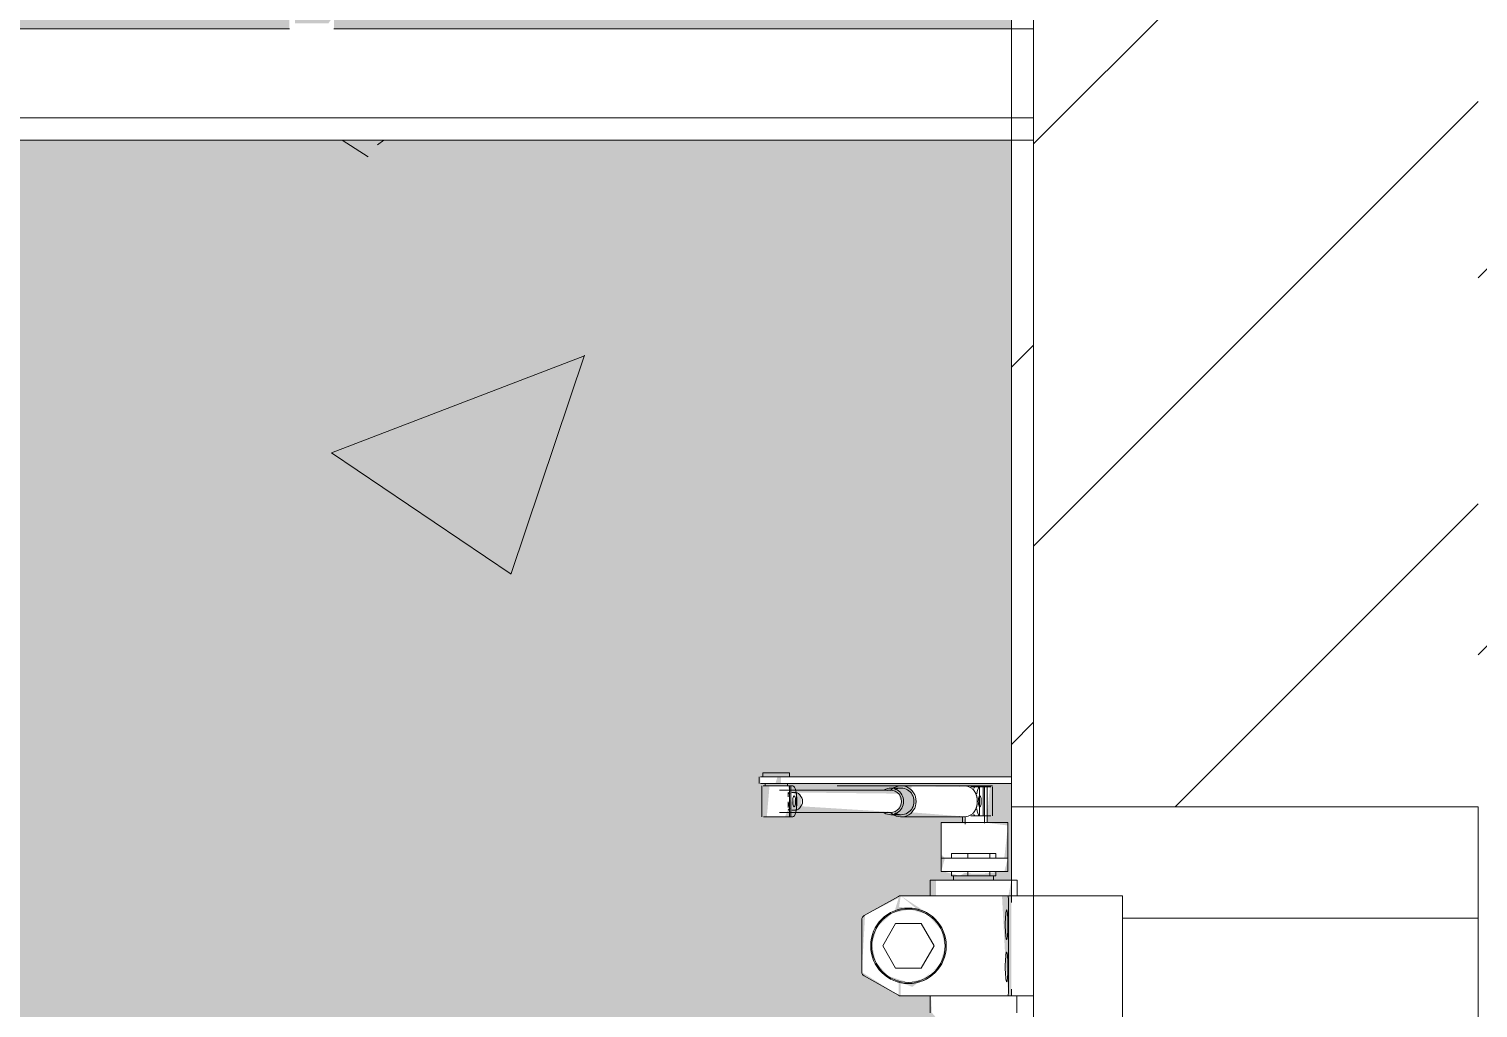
# Model space of a CAD drawing. Header units: millimetres. Extents: x 26124 to 258712, y -8723 to 35400.
# Drawn here: x 176835 to 177487, y 17910 to 18350 of the extents above; entities that cross this region are included whole.
import ezdxf

# ---------------------------------------------------------------- set-up
doc = ezdxf.new("R2010")
doc.units = ezdxf.units.MM
for name, color, linetype, lineweight in [('A-CLNG', 13, 'Continuous', 9), ('A-CLNG-3', 13, 'Continuous', 18), ('A-CLNG-PATT-3', 13, 'Continuous', 9), ('A-DOOR', 31, 'Continuous', 9), ('A-DOOR-FRAM', 31, 'Continuous', 9), ('A-WALL', 113, 'Continuous', 9), ('A-WALL-1', 113, 'Continuous', 18), ('A-WALL-PATT-4', 111, 'Continuous', 9), ('I-WALL', 2, 'Continuous', 9), ('I-WALL-3', 2, 'Continuous', 18)]:
    doc.layers.add(name, color=color, linetype=linetype, lineweight=lineweight)
pattern_1 = [(45, (201715.2, 14125), (-84.8528, 84.8528), [])]

# ---------------------------------------------------------------- blocks, each defined once
blk = doc.blocks.new('FD_07 - FD_07-1700x2200-CỬA ĐI 2 CÁNH-V100-TKCS_MẶT CẮT 4')
at = {"layer": 'A-DOOR'}
for p, q in [((56329.08, 7813.49), (56329.08, 7810.49)), ((56329.55, 7813.49), (56329.55, 7813.49)), ((56329.55, 7813.49), (56337.24, 7813.49)), ((56330.73, 7815.28), (56330.73, 7813.49)), ((56342.73, 7815.28), (56330.73, 7815.28)), ((56330.73, 7815.28), (56342.73, 7815.28)), ((56336.73, 7813.49), (56339.23, 7813.49)), ((56339.23, 7813.49), (56336.73, 7813.49)), ((56338.28, 7813.49), (56336.73, 7813.49)), ((56336.73, 7813.49), (56338.28, 7813.49)), ((56338.85, 7813.49), (56337.24, 7813.49)), ((56337.24, 7813.49), (56338.85, 7813.49)), ((56338.85, 7813.49), (56389.47, 7813.49)), ((56342.73, 7813.49), (56342.73, 7815.28)), ((56389.47, 7813.49), (56390.47, 7813.49)), ((56390.47, 7813.49), (56416.03, 7813.49)), ((56416.03, 7813.49), (56417.23, 7813.49)), ((56416.56, 7813.49), (56417.1, 7813.49)), ((56417.1, 7813.49), (56416.56, 7813.49)), ((56417.23, 7813.49), (56442.7, 7813.49)), ((56329.55, 7810.49), (56329.55, 7810.49)), ((56329.55, 7810.49), (56337.24, 7810.49)), ((56330.23, 7809.49), (56330.23, 7795.49)), ((56330.86, 7809.49), (56335.05, 7809.49)), ((56331.73, 7810.49), (56331.73, 7809.49)), ((56335.05, 7809.49), (56343.23, 7809.49)), ((56336.73, 7810.49), (56339.23, 7810.49)), ((56339.23, 7810.49), (56336.73, 7810.49)), ((56339.23, 7810.49), (56336.73, 7810.49)), ((56336.73, 7810.49), (56339.23, 7810.49)), ((56338.85, 7810.49), (56337.24, 7810.49)), ((56337.24, 7810.49), (56338.85, 7810.49)), ((56388.25, 7807.5), (56338.23, 7807.5)), ((56338.85, 7810.49), (56389.47, 7810.49)), ((56341.73, 7809.49), (56341.73, 7810.49)), ((56343.23, 7809.49), (56342.67, 7809.49)), ((56342.67, 7809.49), (56344.18, 7809.49)), ((56342.67, 7809.49), (56342.67, 7795.49)), ((56343.23, 7795.49), (56343.23, 7809.49)), ((56366.06, 7809.49), (56364.06, 7809.49)), ((56364.06, 7809.49), (56366.06, 7809.49)), ((56432.06, 7809.49), (56366.06, 7809.49)), ((56392.91, 7808.5), (56388.25, 7808.5)), ((56389.47, 7810.49), (56390.47, 7810.49)), ((56390.47, 7810.49), (56416.03, 7810.49)), ((56416.03, 7810.49), (56417.23, 7810.49)), ((56416.56, 7810.49), (56417.1, 7810.49)), ((56417.1, 7810.49), (56416.56, 7810.49)), ((56417.23, 7810.49), (56442.67, 7810.49)), ((56424.27, 7809), (56428.25, 7809)), ((56426.05, 7809), (56427.98, 7809)), ((56427.98, 7809), (56429.89, 7809)), ((56429.53, 7809), (56428.2, 7809)), ((56428.2, 7796), (56428.2, 7809)), ((56428.25, 7809), (56429.42, 7809)), ((56428.25, 7796), (56428.25, 7809)), ((56429.98, 7809), (56429.26, 7809)), ((56429.89, 7809), (56433.35, 7809)), ((56429.89, 7796), (56429.89, 7809)), ((56430.38, 7792.66), (56430.38, 7809)), ((56431.58, 7793), (56431.58, 7809)), ((56432.06, 7809.49), (56434.06, 7809.49)), ((56434.06, 7809.49), (56432.06, 7809.49)), ((56434.08, 7796), (56434.08, 7809)), ((56342.02, 7804.49), (56342.02, 7806.48)), ((56342.02, 7799.77), (56342.02, 7802.22)), ((56343.73, 7806.48), (56344.05, 7806.48)), ((56344.05, 7806.48), (56345.9, 7806.48)), ((56345.9, 7806.48), (56345.9, 7798.52)), ((56335.05, 7795.49), (56331.01, 7795.49)), ((56342.67, 7795.49), (56335.05, 7795.49)), ((56338.23, 7797.5), (56388.25, 7797.5)), ((56344.18, 7795.49), (56342.67, 7795.49)), ((56344.05, 7798.52), (56343.73, 7798.52)), ((56345.9, 7798.52), (56344.05, 7798.52)), ((56388.25, 7796.5), (56392.91, 7796.5)), ((56392.91, 7795.5), (56420.99, 7795.5)), ((56420.58, 7795.73), (56420.58, 7793)), ((56421.78, 7795.72), (56421.78, 7792.29)), ((56428.25, 7796), (56424.27, 7796)), ((56427.98, 7796), (56426.05, 7796)), ((56429.89, 7796), (56427.98, 7796)), ((56428.2, 7796), (56429.53, 7796)), ((56433.35, 7796), (56429.89, 7796)), ((56441, 7793), (56411, 7793)), ((56411, 7779.56), (56411, 7787.88)), ((56421.02, 7793), (56415.28, 7793)), ((56424.66, 7793), (56420.58, 7793)), ((56420.58, 7793), (56420.77, 7793)), ((56421.32, 7793), (56422.2, 7793)), ((56422.19, 7793), (56421.74, 7793)), ((56421.74, 7793), (56424.92, 7793)), ((56431.58, 7793), (56424.66, 7793)), ((56424.92, 7793), (56430.43, 7793)), ((56430.43, 7793), (56429.98, 7793)), ((56436.89, 7793), (56431.16, 7793)), ((56431.4, 7793), (56431.58, 7793)), ((56441, 7787.88), (56441, 7779.56)), ((56410.98, 7771), (56410.98, 7777)), ((56410.98, 7777), (56425.98, 7777)), ((56415.53, 7779), (56422.87, 7779)), ((56415.53, 7777), (56415.53, 7779)), ((56422.87, 7779), (56432.91, 7779)), ((56422.87, 7777), (56422.87, 7779)), ((56425.98, 7777), (56440.98, 7777)), ((56432.91, 7779), (56435.6, 7779)), ((56432.91, 7777), (56432.91, 7779)), ((56435.6, 7777), (56435.6, 7779)), ((56440.98, 7777), (56440.98, 7771)), ((56425.98, 7771), (56410.98, 7771)), ((56415.53, 7769), (56415.53, 7771)), ((56419.2, 7769), (56415.53, 7769)), ((56416.56, 7769), (56416.56, 7767)), ((56417.77, 7769), (56416.56, 7769)), ((56416.56, 7769), (56416.87, 7769)), ((56416.87, 7769), (56417.77, 7769)), ((56423.23, 7769), (56419.2, 7769)), ((56419.2, 7769), (56423.24, 7769)), ((56422.87, 7769), (56419.2, 7769)), ((56422.87, 7769), (56422.87, 7771)), ((56427.89, 7769), (56422.87, 7769)), ((56427.89, 7769), (56423.23, 7769)), ((56423.24, 7769), (56427.9, 7769)), ((56440.98, 7771), (56425.98, 7771)), ((56434.26, 7769), (56427.89, 7769)), ((56432.91, 7769), (56427.89, 7769)), ((56427.9, 7769), (56431.93, 7769)), ((56431.93, 7769), (56434.56, 7769)), ((56432.91, 7769), (56432.91, 7771)), ((56434.26, 7769), (56432.91, 7769)), ((56434.56, 7769), (56434.26, 7769)), ((56435.6, 7769), (56434.26, 7769)), ((56434.56, 7767), (56434.56, 7769)), ((56435.6, 7769), (56435.6, 7771)), ((56406.02, 7767), (56406.02, 7760)), ((56408.63, 7767), (56406.02, 7767)), ((56406.02, 7767), (56420.5, 7767)), ((56420.5, 7767), (56445.11, 7767)), ((56445.11, 7767), (56442.5, 7767)), ((56445.11, 7760), (56445.11, 7767)), ((56376.25, 7751.07), (56391.77, 7759.75)), ((56392.74, 7760), (56436.9, 7760)), ((56436.9, 7760), (56439.89, 7760)), ((56445.11, 7760), (56439.38, 7760)), ((56439.89, 7760), (56440.96, 7760)), ((56452.56, 7760), (56440.96, 7760)), ((56441.22, 7757), (56441.22, 7718)), ((56442.5, 7760), (56445.11, 7760)), ((56452.56, 7760), (56452.56, 7560)), ((56492.56, 7760), (56452.56, 7760)), ((56492.56, 7560), (56492.56, 7760)), ((56375.22, 7725.67), (56375.22, 7749.33)), ((56384.68, 7737.5), (56390.45, 7747.5)), ((56390.45, 7747.5), (56402, 7747.5)), ((56402, 7747.5), (56407.77, 7737.5)), ((56390.45, 7727.5), (56384.68, 7737.5)), ((56407.77, 7737.5), (56402, 7727.5)), ((56391.77, 7715.25), (56376.25, 7723.93)), ((56402, 7727.5), (56390.45, 7727.5)), ((56436.9, 7715), (56392.74, 7715)), ((56406.06, 7715), (56406.06, 7707.41)), ((56439.89, 7715), (56436.9, 7715)), ((56439.35, 7715), (56445.06, 7715)), ((56440.96, 7715), (56439.89, 7715)), ((56440.96, 7715), (56452.56, 7715)), ((56445.06, 7715), (56444.4, 7715)), ((56445.06, 7707.41), (56445.06, 7715))]:
    blk.add_line(p, q, dxfattribs=at)
at = {"layer": 'A-DOOR', "flags": 128}
for points in [[(56345.9, 7806.48), (56346.67, 7805.97), (56347.32, 7805.38), (56347.84, 7804.72), (56348.23, 7804.01), (56348.46, 7803.26), (56348.54, 7802.5)], [(56348.54, 7802.5), (56348.46, 7801.74), (56348.23, 7800.99), (56347.84, 7800.28), (56347.32, 7799.62), (56346.67, 7799.03), (56345.9, 7798.52)], [(56441.22, 7757), (56441.22, 7757.67), (56441.2, 7758.3), (56441.17, 7758.87), (56441.12, 7759.35), (56441.07, 7759.7), (56441.02, 7759.92), (56440.96, 7760)], [(56441.02, 7759.92), (56441.07, 7759.7), (56441.12, 7759.35), (56441.17, 7758.87), (56441.2, 7758.3), (56441.22, 7757.67), (56441.22, 7757)], [(56440.96, 7715), (56441.02, 7715.08), (56441.07, 7715.3), (56441.12, 7715.65), (56441.17, 7716.13), (56441.2, 7716.7), (56441.22, 7717.33), (56441.22, 7718)], [(56441.22, 7718), (56441.22, 7717.33), (56441.2, 7716.7), (56441.17, 7716.13), (56441.12, 7715.65), (56441.07, 7715.3), (56441.02, 7715.08)]]:
    blk.add_lwpolyline(points, dxfattribs=at)
at = {"layer": 'A-DOOR'}
for centre, radius, start, end in [((56392.74, 7758), 2, 90, 119.19749), ((56377.22, 7749.33), 2, 119.19749, 180), ((56396.22, 7737.5), 17, 0, 180), ((56396.22, 7737.5), 16.5, 0, 180), ((56396.22, 7737.5), 17, 60, 75), ((56396.22, 7737.5), 17, 180, 0), ((56396.22, 7737.5), 16.5, 180, 0), ((56377.22, 7725.67), 2, 180, 240.80251), ((56396.22, 7737.5), 17, 285, 300), ((56392.74, 7717), 2, 240.80251, 270)]:
    blk.add_arc(centre, radius, start, end, dxfattribs=at)
for centre, major_axis, ratio, start_param, end_param in [((56342.23, 7802.49), (0, 7), 0.259156, 6.021386, 6.283185), ((56344.18, 7802.49), (0, 7), 0.259156, 4.712389, 6.283185), ((56388.25, 7802.5), (0, 6), 0.965835, 4.712389, 6.806784), ((56388.25, 7802.5), (0, 5), 0.965835, 4.712389, 6.544985), ((56392.91, 7802.5), (0, 7), 0.965835, 4.712389, 7.068583), ((56392.91, 7802.5), (0, 6), 0.965835, 4.712389, 6.806784), ((56420.99, 7802.5), (0, 7), 0.965835, 5.776005, 6.536775), ((56426.56, 7802.5), (0, 6.79), 0.259156, 0.291061, 0.547008), ((56428.49, 7802.5), (0, 6.79), 0.259156, 0.291061, 1.058902), ((56339.09, 7802.5), (0, 5), 0.965835, 5.402701, 5.632805), ((56342.83, 7802.49), (0, 2.5), 0.259156, 1.832596, 2.879793), ((56342.83, 7802.49), (0, 2.5), 0.259156, 1.832596, 2.879793), ((56344.77, 7802.49), (0, 2.5), 0.259156, 4.712389, 7.853982), ((56344.77, 7802.49), (0, 2.5), 0.259156, 1.570796, 4.712389), ((56344.18, 7802.49), (0, 7), 0.259156, 3.141593, 4.712389), ((56388.25, 7802.5), (0, 6), 0.965835, 2.617994, 4.712389), ((56388.25, 7802.5), (0, 5), 0.965835, 2.879793, 4.712389), ((56392.91, 7802.5), (0, 7), 0.965835, 2.356194, 4.712389), ((56392.91, 7802.5), (0, 6), 0.965835, 2.617994, 4.712389), ((56428.31, 7802.5), (0, 2.5), 0.259156, 4.712389, 7.853982), ((56428.31, 7802.5), (0, 2.5), 0.259156, 1.570796, 4.712389), ((56339.09, 7802.5), (0, 5), 0.965835, 3.791973, 4.022077), ((56342.23, 7802.49), (0, 7), 0.259156, 3.141593, 3.403392), ((56420.99, 7802.5), (0, 7), 0.965835, 2.888003, 3.648773), ((56426.56, 7802.5), (0, 6.79), 0.259156, 2.594585, 2.850532), ((56428.49, 7802.5), (0, 6.79), 0.259156, 2.082691, 2.850532), ((56411, 7781), (0, 12), 0.000349, 0, 0.959931), ((56441, 7781), (0, 12), 0.000349, 0, 0.959931), ((56410.99, 7783), (0, 6), 0.000349, 3.141593, 4.101524), ((56440.99, 7783), (0, 6), 0.000349, 3.141593, 4.101524)]:
    blk.add_ellipse(centre, major_axis=major_axis, ratio=ratio, start_param=start_param, end_param=end_param, dxfattribs=at)
for points, knots in [([(56427.2, 7802.5), (56427.2, 7802.76), (56427.19, 7803.15), (56427.14, 7803.66), (56427.08, 7804.03), (56427.02, 7804.4), (56426.94, 7804.76), (56426.86, 7805.05), (56426.79, 7805.27), (56426.73, 7805.44), (56426.67, 7805.61), (56426.59, 7805.82), (56426.47, 7806.09), (56426.35, 7806.34), (56426.24, 7806.54), (56426.15, 7806.69), (56426.06, 7806.83), (56425.94, 7807.02), (56425.78, 7807.25), (56425.57, 7807.51), (56425.26, 7807.84), (56424.84, 7808.23), (56424.47, 7808.5), (56424.27, 7808.62)], [0, 0, 0, 0, 0.1, 0.15, 0.2, 0.25, 0.3, 0.35, 0.375, 0.4, 0.425, 0.45, 0.5, 0.55, 0.575, 0.6, 0.625, 0.65, 0.7, 0.75, 0.8, 0.9, 1, 1, 1, 1]), ([(56424.27, 7796.38), (56424.47, 7796.5), (56424.84, 7796.77), (56425.26, 7797.16), (56425.57, 7797.49), (56425.78, 7797.75), (56425.94, 7797.98), (56426.06, 7798.17), (56426.15, 7798.31), (56426.24, 7798.46), (56426.35, 7798.66), (56426.47, 7798.91), (56426.59, 7799.18), (56426.67, 7799.39), (56426.73, 7799.56), (56426.79, 7799.73), (56426.86, 7799.95), (56426.94, 7800.24), (56427.02, 7800.6), (56427.08, 7800.97), (56427.14, 7801.34), (56427.19, 7801.85), (56427.2, 7802.24), (56427.2, 7802.5)], [0, 0, 0, 0, 0.1, 0.2, 0.25, 0.3, 0.35, 0.375, 0.4, 0.425, 0.45, 0.5, 0.55, 0.575, 0.6, 0.625, 0.65, 0.7, 0.75, 0.8, 0.85, 0.9, 1, 1, 1, 1]), ([(56440.99, 7747), (56440.99, 7748.22), (56440.95, 7749.98), (56440.82, 7751.86), (56440.69, 7752.92), (56440.54, 7753.55), (56440.38, 7753.71), (56440.23, 7753.39), (56440.09, 7752.61), (56439.97, 7751.41), (56439.91, 7750.42), (56439.89, 7749.87)], [0, 0, 0, 0, 0.2, 0.3, 0.4, 0.5, 0.6, 0.7, 0.8, 0.9, 1, 1, 1, 1]), ([(56439.89, 7749.87), (56439.93, 7750.97), (56440.04, 7752.34), (56440.23, 7753.39), (56440.38, 7753.71), (56440.54, 7753.55), (56440.69, 7752.92), (56440.82, 7751.86), (56440.92, 7750.45), (56440.98, 7748.78), (56440.99, 7747.61), (56440.99, 7747)], [0, 0, 0, 0, 0.2, 0.3, 0.4, 0.5, 0.6, 0.7, 0.8, 0.9, 1, 1, 1, 1]), ([(56439.89, 7744.13), (56439.93, 7743.03), (56440.04, 7741.66), (56440.23, 7740.61), (56440.38, 7740.29), (56440.54, 7740.45), (56440.69, 7741.08), (56440.82, 7742.14), (56440.92, 7743.55), (56440.98, 7745.22), (56440.99, 7746.39), (56440.99, 7747)], [0, 0, 0, 0, 0.2, 0.3, 0.4, 0.5, 0.6, 0.7, 0.8, 0.9, 1, 1, 1, 1]), ([(56440.99, 7747), (56440.99, 7745.78), (56440.95, 7744.02), (56440.82, 7742.14), (56440.69, 7741.08), (56440.54, 7740.45), (56440.38, 7740.29), (56440.23, 7740.61), (56440.09, 7741.39), (56439.97, 7742.59), (56439.91, 7743.58), (56439.89, 7744.13)], [0, 0, 0, 0, 0.2, 0.3, 0.4, 0.5, 0.6, 0.7, 0.8, 0.9, 1, 1, 1, 1]), ([(56440.99, 7728), (56440.99, 7729.22), (56440.95, 7730.98), (56440.82, 7732.86), (56440.69, 7733.92), (56440.54, 7734.55), (56440.38, 7734.71), (56440.23, 7734.39), (56440.09, 7733.61), (56439.97, 7732.41), (56439.91, 7731.42), (56439.89, 7730.87)], [0, 0, 0, 0, 0.2, 0.3, 0.4, 0.5, 0.6, 0.7, 0.8, 0.9, 1, 1, 1, 1]), ([(56439.89, 7730.87), (56439.93, 7731.97), (56440.04, 7733.34), (56440.23, 7734.39), (56440.38, 7734.71), (56440.54, 7734.55), (56440.69, 7733.92), (56440.82, 7732.86), (56440.92, 7731.45), (56440.98, 7729.78), (56440.99, 7728.61), (56440.99, 7728)], [0, 0, 0, 0, 0.2, 0.3, 0.4, 0.5, 0.6, 0.7, 0.8, 0.9, 1, 1, 1, 1]), ([(56439.89, 7725.13), (56439.93, 7724.03), (56440.04, 7722.66), (56440.23, 7721.61), (56440.38, 7721.29), (56440.54, 7721.45), (56440.69, 7722.08), (56440.82, 7723.14), (56440.92, 7724.55), (56440.98, 7726.22), (56440.99, 7727.39), (56440.99, 7728)], [0, 0, 0, 0, 0.2, 0.3, 0.4, 0.5, 0.6, 0.7, 0.8, 0.9, 1, 1, 1, 1]), ([(56440.99, 7728), (56440.99, 7726.78), (56440.95, 7725.02), (56440.82, 7723.14), (56440.69, 7722.08), (56440.54, 7721.45), (56440.38, 7721.29), (56440.23, 7721.61), (56440.09, 7722.39), (56439.97, 7723.59), (56439.91, 7724.58), (56439.89, 7725.13)], [0, 0, 0, 0, 0.2, 0.3, 0.4, 0.5, 0.6, 0.7, 0.8, 0.9, 1, 1, 1, 1])]:
    blk.add_open_spline(points, degree=3, knots=knots, dxfattribs=at)
for points in [[(56439.74, 7747), (56439.75, 7747.5), (56439.79, 7748.49), (56439.87, 7749.42), (56439.89, 7749.87)], [(56439.89, 7749.87), (56439.87, 7749.42), (56439.83, 7748.95), (56439.8, 7748.48)], [(56439.89, 7744.13), (56439.87, 7744.58), (56439.79, 7745.51), (56439.75, 7746.5), (56439.74, 7747)], [(56439.8, 7745.52), (56439.83, 7745.05), (56439.87, 7744.58), (56439.89, 7744.13)], [(56439.74, 7728), (56439.75, 7728.5), (56439.79, 7729.49), (56439.87, 7730.42), (56439.89, 7730.87)], [(56439.89, 7730.87), (56439.87, 7730.42), (56439.83, 7729.95), (56439.8, 7729.48)], [(56439.89, 7725.13), (56439.87, 7725.58), (56439.79, 7726.51), (56439.75, 7727.5), (56439.74, 7728)], [(56439.8, 7726.52), (56439.83, 7726.05), (56439.87, 7725.58), (56439.89, 7725.13)]]:
    blk.add_open_spline(points, degree=3, dxfattribs=at)
at = {"layer": 'A-DOOR-FRAM'}
for p, q in [((56652.56, 7800), (56452.56, 7800)), ((56452.56, 7800), (56452.56, 7760)), ((56652.56, 7750), (56652.56, 7800)), ((56452.56, 7760), (56492.56, 7760)), ((56492.56, 7760), (56492.56, 7750)), ((56492.56, 7750), (56652.56, 7750)), ((56652.56, 7750), (56652.56, 5600))]:
    blk.add_line(p, q, dxfattribs=at)

msp = doc.modelspace()

# ---------------------------------------------------------------- hatches: boundary and pattern name
at = {"layer": 'A-CLNG-PATT-3'}
h = msp.add_hatch(dxfattribs=at)
h.set_pattern_fill('FP_4', color=256, style=0, pattern_type=2)
h.set_pattern_definition([(0, (201715.2, 14125), (1300.48, 325.12), [53.645, -921.715, 53.645, -6123.635]), (0, (201715.2, 14125), (1300.48, 325.12), [-1029.005, -921.715, 53.645, -1897.075, -3251.2]), (0, (201715.2, 14125), (1300.48, 325.12), [-3901.44, 53.645, -921.715, 53.645, -2222.195]), (0, (201715.2, 14125), (1300.48, 325.12), [-4930.445, -596.595, 53.645, -1571.955]), (120, (202202.9, 14287.56), (-931.8022, 963.6887), [53.645, -921.715, -6177.28]), (120, (202202.9, 14287.56), (-931.8022, 963.6887), [-975.36, 53.645, -921.715, -5201.92]), (120, (202202.9, 14287.56), (-931.8022, 963.6887), [-1950.72, 53.645, -1897.075, -3251.2]), (120, (202202.9, 14287.56), (-931.8022, 963.6887), [-3901.44, 53.645, -921.715, -2275.84]), (120, (202202.9, 14287.56), (-931.8022, 963.6887), [-4876.8, 53.645, -596.595, -1625.6]), (120, (202202.9, 14287.56), (-931.8022, 963.6887), [-5527.04, 53.645, -1571.955]), (240, (202365.44, 14937.8), (-368.6778, -1288.8087), [53.645, -921.715, -6177.28]), (240, (202365.44, 14937.8), (-368.6778, -1288.8087), [-975.36, 53.645, -921.715, -5201.92]), (240, (202365.44, 14937.8), (-368.6778, -1288.8087), [-1950.72, 53.645, -1897.075, -3251.2]), (240, (202365.44, 14937.8), (-368.6778, -1288.8087), [-3901.44, 53.645, -921.715, -2275.84]), (240, (202365.44, 14937.8), (-368.6778, -1288.8087), [-4876.8, 53.645, -596.595, -1625.6]), (240, (202365.44, 14937.8), (-368.6778, -1288.8087), [-5527.04, 53.645, -1571.955])])
h.paths.add_polyline_path([(176508.8, 18300), (177287.47, 18300), (177287.47, 18310), (163487.47, 18310), (163487.47, 18300), (175709.89, 18300)])
at = {"layer": 'A-WALL-PATT-4'}
h = msp.add_hatch(dxfattribs=at)
h.set_pattern_fill('FP_6', color=256, style=0, pattern_type=2)
h.set_pattern_definition([(50, (201715.2, 14125), (1165.978, -102.01), [121.92, -1341.12]), (355, (201715.2, 14125), (-225.554, 1222.763), [97.536, -1072.896]), (100.451, (201812.4, 14116.5), (940.433, 1120.746), [103.616, -1139.776]), (46.184, (201715.2, 14450.1), (1734.906, -269.074), [182.88, -2011.68]), (96.636, (201859.8, 14427.7), (1519.38, 1583.54), [155.42, -1709.665]), (351.184, (201715.2, 14450.1), (1519.39, 1583.52), [146.3, -1609.34]), (21, (201877.8, 14368.8), (970.332, -654.498), [121.92, -1341.12]), (326, (201877.8, 14368.8), (395.533, 1178.804), [97.536, -1072.896]), (71.451, (201958.6, 14314.3), (1365.87, 524.296), [103.616, -1139.776]), (37.5, (201715.2, 14125), (19.767, 541.1527), [53.645, -1006.246, 53.645, -1035.507, -1076.96]), (37.5, (201715.2, 14125), (19.767, 541.1527), [-2149.043, 53.645, -1023.315]), (7.5, (201715.2, 14125), (427.646, 641.156), [53.645, -567.334, 53.645, -981.862, -410.464]), (7.5, (201715.2, 14125), (427.646, 641.156), [-1656.486, 53.645, -356.82]), (327.5, (201352.7, 14125), (867.782, -36.665), [53.645, -352.755, 53.645, -1214.323, -1682.496]), (327.5, (201352.7, 14125), (867.782, -36.665), [-1674.368, 53.645, -1628.85]), (317.5, (201190.1, 14125), (948.028, 162.731), [53.645, -474.675, 53.645, -788.416, -1194.816]), (317.5, (201190.1, 14125), (948.028, 162.731), [-1370.38, 53.645, -1141.17])])
h.paths.add_polyline_path([(177227.64, 17960), (177234.92, 17954), (177226.9, 17955.06), (177227.38, 17958.22)])
h.paths.add_polyline_path([(165287.47, 15800), (172247.47, 15800), (172247.47, 18000), (173337.47, 18000), (173337.47, 15800), (177277.47, 15800), (177276.16, 17902.49), (177264.39, 17891.32), (177262.78, 17891.32), (177254.19, 17892.95), (177241.63, 17907.41), (177241.23, 17915), (177227.64, 17915), (177245.85, 17929), (177248.12, 17937.5), (177245.41, 17946.56), (177239.37, 17952.38), (177227.64, 17960), (177243.53, 17960), (177243.53, 17967), (177277.39, 17967), (177276.12, 17960), (177273.22, 17960), (177274.64, 17933.1), (177276.16, 17915), (177277.47, 17915), (177277.47, 18010.49), (177173.75, 18010.49), (177173.75, 18013.49), (177277.47, 18013.49), (177277.47, 18300), (165287.47, 18300), (165287.47, 16918.01)])
h.paths.add_polyline_path([(177227.64, 17915), (177227.64, 17920.96), (177232.87, 17919.03), (177231.12, 17917.68)])
h.paths.add_polyline_path([(177226.67, 17915.25), (177210.12, 17925.67), (177211.6, 17951.32), (177226.68, 17959.01), (177224.95, 17953.19), (177218.83, 17949.17), (177214.62, 17941.3), (177215.19, 17931.93), (177219.58, 17925.12), (177226.72, 17921)])
h.paths.add_polyline_path([(177231.12, 17921), (177221.94, 17923.93), (177216.4, 17930.3), (177214.7, 17938.1), (177217.03, 17946), (177223.92, 17952.22), (177231.73, 17953.92), (177239.62, 17951.6), (177245.85, 17944.7), (177247.54, 17936.9), (177245.22, 17929), (177238.33, 17922.78), (177231.47, 17921.05)])
h.paths.add_polyline_path([(177254.1, 17969), (177246.64, 17971), (177245.88, 17971), (177247.54, 17977), (177245.9, 17978.49), (177245.9, 17992.66), (177257.26, 17992.66), (177255.51, 17995.73), (177232.59, 17997.55), (177234.57, 18002.5), (177232.2, 18007.76), (177232.59, 18009.26), (177267.71, 18009), (177266.3, 17993), (177267.71, 17992.66), (177275.9, 17991.64), (177274.28, 17977.17), (177275.88, 17977), (177274.28, 17971), (177265.34, 17970.01), (177260.46, 17969.93), (177256.43, 17970.27), (177255.4, 17969.71)])
h.paths.add_polyline_path([(177245.9, 17992.66), (177245.9, 17992.66), (177245.9, 17995.72)])
h.paths.add_polyline_path([(177180.8, 18006.48), (177226.61, 18005.97), (177227.88, 18001.74), (177225.56, 17998.17), (177224.4, 17997.67), (177182.75, 18000.28), (177183.13, 18004.01), (177181.47, 18006.04)])
h.paths.add_polyline_path([(177169.72, 17995.49), (177167.38, 17995.62), (177168.59, 18009.49), (177176.58, 18009.49), (177178.3, 18005.97), (177179.03, 18006.48), (177180.8, 18004.72), (177178.95, 18002.12), (177177.56, 18003.36), (177176.95, 17998.96), (177175.51, 17995.49), (177169.95, 17995.49)])
h.paths.add_polyline_path([(177167.38, 18010.49), (177164.45, 18010.49), (177164.45, 18013.49), (177172.14, 18013.49), (177171.23, 18010.49), (177168.3, 18010.49)])
h.paths.add_polyline_path([(170952.52, 18350), (170952.52, 18390), (170972.52, 18390), (170972.52, 18384), (170970.02, 18387.5), (170955.02, 18387.5), (170955.02, 18352.5), (170970.02, 18352.5), (170972.52, 18356), (170972.52, 18350), (171552.52, 18350), (171552.52, 18390), (171572.52, 18390), (171572.52, 18384), (171570.02, 18387.5), (171555.02, 18387.5), (171555.02, 18352.5), (171570.02, 18352.5), (171572.52, 18356), (171572.52, 18350), (172152.52, 18350), (172152.52, 18390), (172172.52, 18390), (172172.52, 18384), (172170.02, 18387.5), (172155.02, 18387.5), (172155.02, 18352.5), (172170.02, 18352.5), (172172.52, 18356), (172172.52, 18350), (172752.52, 18350), (172752.52, 18390), (172772.52, 18390), (172772.52, 18384), (172770.02, 18387.5), (172755.02, 18387.5), (172755.02, 18352.5), (172770.02, 18352.5), (172772.52, 18356), (172772.52, 18350), (173352.52, 18350), (173352.52, 18390), (173372.52, 18390), (173372.52, 18384), (173370.02, 18387.5), (173355.02, 18387.5), (173355.02, 18352.5), (173370.02, 18352.5), (173372.52, 18356), (173372.52, 18350), (173952.52, 18350), (173952.52, 18390), (173972.52, 18390), (173972.52, 18384), (173970.02, 18387.5), (173955.02, 18387.5), (173955.02, 18352.5), (173970.02, 18352.5), (173972.52, 18356), (173972.52, 18350), (174552.52, 18350), (174552.52, 18390), (174572.52, 18390), (174572.52, 18384), (174570.02, 18387.5), (174555.02, 18387.5), (174555.02, 18352.5), (174570.02, 18352.5), (174572.52, 18356), (174572.52, 18350), (175152.52, 18350), (175152.52, 18390), (175172.52, 18390), (175172.52, 18384), (175170.02, 18387.5), (175155.02, 18387.5), (175155.02, 18352.5), (175170.02, 18352.5), (175172.52, 18356), (175172.52, 18350), (175752.52, 18350), (175752.52, 18390), (175772.52, 18390), (175772.52, 18384), (175770.02, 18387.5), (175755.02, 18387.5), (175755.02, 18352.5), (175770.02, 18352.5), (175772.52, 18356), (175772.52, 18350), (176352.52, 18350), (176352.52, 18390), (176372.52, 18390), (176372.52, 18384), (176370.02, 18387.5), (176355.02, 18387.5), (176355.02, 18352.5), (176370.02, 18352.5), (176372.52, 18356), (176372.52, 18350), (176952.52, 18350), (176952.52, 18390), (176972.52, 18390), (176972.52, 18384), (176970.02, 18387.5), (176955.02, 18387.5), (176955.02, 18352.5), (176970.02, 18352.5), (176972.52, 18356), (176972.52, 18350), (177277.47, 18350), (177277.47, 18950), (173787.54, 18950), (173787.54, 18700), (173387.54, 18700), (173387.54, 18950), (170487.53, 18950), (170487.53, 18750), (170287.53, 18750), (170287.53, 18950), (165987.54, 18950), (165987.54, 18700), (165287.54, 18700), (165287.54, 18350), (165552.52, 18350), (165552.52, 18390), (165572.52, 18390), (165572.52, 18384), (165570.02, 18387.5), (165555.02, 18387.5), (165555.02, 18352.5), (165570.02, 18352.5), (165572.52, 18356), (165572.52, 18350), (166152.52, 18350), (166152.52, 18390), (166172.52, 18390), (166172.52, 18384), (166170.02, 18387.5), (166155.02, 18387.5), (166155.02, 18352.5), (166170.02, 18352.5), (166172.52, 18356), (166172.52, 18350), (166752.52, 18350), (166752.52, 18390), (166772.52, 18390), (166772.52, 18384), (166770.02, 18387.5), (166755.02, 18387.5), (166755.02, 18352.5), (166770.02, 18352.5), (166772.52, 18356), (166772.52, 18350), (167352.52, 18350), (167352.52, 18390), (167372.52, 18390), (167372.52, 18384), (167370.02, 18387.5), (167355.02, 18387.5), (167355.02, 18352.5), (167370.02, 18352.5), (167372.52, 18356), (167372.52, 18350), (167952.52, 18350), (167952.52, 18390), (167972.52, 18390), (167972.52, 18384), (167970.02, 18387.5), (167955.02, 18387.5), (167955.02, 18352.5), (167970.02, 18352.5), (167972.52, 18356), (167972.52, 18350), (168552.52, 18350), (168552.52, 18390), (168572.52, 18390), (168572.52, 18384), (168570.02, 18387.5), (168555.02, 18387.5), (168555.02, 18352.5), (168570.02, 18352.5), (168572.52, 18356), (168572.52, 18350), (169152.52, 18350), (169152.52, 18390), (169172.52, 18390), (169172.52, 18384), (169170.02, 18387.5), (169155.02, 18387.5), (169155.02, 18352.5), (169170.02, 18352.5), (169172.52, 18356), (169172.52, 18350), (169752.52, 18350), (169752.52, 18390), (169772.52, 18390), (169772.52, 18384), (169770.02, 18387.5), (169755.02, 18387.5), (169755.02, 18352.5), (169770.02, 18352.5), (169772.52, 18356), (169772.52, 18350), (170352.52, 18350), (170352.52, 18390), (170372.52, 18390), (170372.52, 18384), (170370.02, 18387.5), (170355.02, 18387.5), (170355.02, 18352.5), (170370.02, 18352.5), (170372.52, 18356), (170372.52, 18350), (170916.43, 18350)])
h.paths.add_polyline_path([(165324.05, 19180), (177277.47, 19180), (177277.47, 19200), (165287.47, 19200), (165287.47, 19180)])
h = msp.add_hatch(dxfattribs=at)
h.set_pattern_fill('FP_7', color=256, style=0, pattern_type=2)
h.set_pattern_definition([(37.5, (201715.2, 14125), (-5.1206, 156.61216), [5.364, -118.181, 5.364, -132.812, -132.08]), (37.5, (201715.2, 14125), (-5.1206, 156.61216), [-261.722, 5.364, -126.716]), (7.5, (201715.2, 14125), (143.847, 229.3842), [5.364, -61.285, 5.364, -105.989, -42.672]), (7.5, (201715.2, 14125), (143.847, 229.3842), [-178.003, 5.364, -37.308]), (327.5, (201615.23, 14125), (253.1176, 0.4601), [5.364, -35.276, 5.364, -140.94, -191.008]), (327.5, (201615.23, 14125), (253.1176, 0.4601), [-186.944, 5.364, -185.644]), (317.5, (201615.23, 14125), (244.3381, 71.3376), [5.364, -14.956, 5.364, -90.546, -109.728]), (317.5, (201615.23, 14125), (244.3381, 71.3376), [-116.23, 5.364, -104.364])])
h.paths.add_polyline_path([(177227.64, 17960), (177234.92, 17954), (177226.9, 17955.06), (177227.38, 17958.22)])
h.paths.add_polyline_path([(165287.47, 15800), (172247.47, 15800), (172247.47, 18000), (173337.47, 18000), (173337.47, 15800), (177277.47, 15800), (177276.16, 17902.49), (177264.39, 17891.32), (177262.78, 17891.32), (177254.19, 17892.95), (177241.63, 17907.41), (177241.23, 17915), (177227.64, 17915), (177245.85, 17929), (177248.12, 17937.5), (177245.41, 17946.56), (177239.37, 17952.38), (177227.64, 17960), (177243.53, 17960), (177243.53, 17967), (177277.39, 17967), (177276.12, 17960), (177273.22, 17960), (177274.64, 17933.1), (177276.16, 17915), (177277.47, 17915), (177277.47, 18010.49), (177173.75, 18010.49), (177173.75, 18013.49), (177277.47, 18013.49), (177277.47, 18300), (165287.47, 18300), (165287.47, 16918.01)])
h.paths.add_polyline_path([(177227.64, 17915), (177227.64, 17920.96), (177232.87, 17919.03), (177231.12, 17917.68)])
h.paths.add_polyline_path([(177226.67, 17915.25), (177210.12, 17925.67), (177211.6, 17951.32), (177226.68, 17959.01), (177224.95, 17953.19), (177218.83, 17949.17), (177214.62, 17941.3), (177215.19, 17931.93), (177219.58, 17925.12), (177226.72, 17921)])
h.paths.add_polyline_path([(177231.12, 17921), (177221.94, 17923.93), (177216.4, 17930.3), (177214.7, 17938.1), (177217.03, 17946), (177223.92, 17952.22), (177231.73, 17953.92), (177239.62, 17951.6), (177245.85, 17944.7), (177247.54, 17936.9), (177245.22, 17929), (177238.33, 17922.78), (177231.47, 17921.05)])
h.paths.add_polyline_path([(177254.1, 17969), (177246.64, 17971), (177245.88, 17971), (177247.54, 17977), (177245.9, 17978.49), (177245.9, 17992.66), (177257.26, 17992.66), (177255.51, 17995.73), (177232.59, 17997.55), (177234.57, 18002.5), (177232.2, 18007.76), (177232.59, 18009.26), (177267.71, 18009), (177266.3, 17993), (177267.71, 17992.66), (177275.9, 17991.64), (177274.28, 17977.17), (177275.88, 17977), (177274.28, 17971), (177265.34, 17970.01), (177260.46, 17969.93), (177256.43, 17970.27), (177255.4, 17969.71)])
h.paths.add_polyline_path([(177245.9, 17992.66), (177245.9, 17992.66), (177245.9, 17995.72)])
h.paths.add_polyline_path([(177180.8, 18006.48), (177226.61, 18005.97), (177227.88, 18001.74), (177225.56, 17998.17), (177224.4, 17997.67), (177182.75, 18000.28), (177183.13, 18004.01), (177181.47, 18006.04)])
h.paths.add_polyline_path([(177169.72, 17995.49), (177167.38, 17995.62), (177168.59, 18009.49), (177176.58, 18009.49), (177178.3, 18005.97), (177179.03, 18006.48), (177180.8, 18004.72), (177178.95, 18002.12), (177177.56, 18003.36), (177176.95, 17998.96), (177175.51, 17995.49), (177169.95, 17995.49)])
h.paths.add_polyline_path([(177167.38, 18010.49), (177164.45, 18010.49), (177164.45, 18013.49), (177172.14, 18013.49), (177171.23, 18010.49), (177168.3, 18010.49)])
h.paths.add_polyline_path([(170952.52, 18350), (170952.52, 18390), (170972.52, 18390), (170972.52, 18384), (170970.02, 18387.5), (170955.02, 18387.5), (170955.02, 18352.5), (170970.02, 18352.5), (170972.52, 18356), (170972.52, 18350), (171552.52, 18350), (171552.52, 18390), (171572.52, 18390), (171572.52, 18384), (171570.02, 18387.5), (171555.02, 18387.5), (171555.02, 18352.5), (171570.02, 18352.5), (171572.52, 18356), (171572.52, 18350), (172152.52, 18350), (172152.52, 18390), (172172.52, 18390), (172172.52, 18384), (172170.02, 18387.5), (172155.02, 18387.5), (172155.02, 18352.5), (172170.02, 18352.5), (172172.52, 18356), (172172.52, 18350), (172752.52, 18350), (172752.52, 18390), (172772.52, 18390), (172772.52, 18384), (172770.02, 18387.5), (172755.02, 18387.5), (172755.02, 18352.5), (172770.02, 18352.5), (172772.52, 18356), (172772.52, 18350), (173352.52, 18350), (173352.52, 18390), (173372.52, 18390), (173372.52, 18384), (173370.02, 18387.5), (173355.02, 18387.5), (173355.02, 18352.5), (173370.02, 18352.5), (173372.52, 18356), (173372.52, 18350), (173952.52, 18350), (173952.52, 18390), (173972.52, 18390), (173972.52, 18384), (173970.02, 18387.5), (173955.02, 18387.5), (173955.02, 18352.5), (173970.02, 18352.5), (173972.52, 18356), (173972.52, 18350), (174552.52, 18350), (174552.52, 18390), (174572.52, 18390), (174572.52, 18384), (174570.02, 18387.5), (174555.02, 18387.5), (174555.02, 18352.5), (174570.02, 18352.5), (174572.52, 18356), (174572.52, 18350), (175152.52, 18350), (175152.52, 18390), (175172.52, 18390), (175172.52, 18384), (175170.02, 18387.5), (175155.02, 18387.5), (175155.02, 18352.5), (175170.02, 18352.5), (175172.52, 18356), (175172.52, 18350), (175752.52, 18350), (175752.52, 18390), (175772.52, 18390), (175772.52, 18384), (175770.02, 18387.5), (175755.02, 18387.5), (175755.02, 18352.5), (175770.02, 18352.5), (175772.52, 18356), (175772.52, 18350), (176352.52, 18350), (176352.52, 18390), (176372.52, 18390), (176372.52, 18384), (176370.02, 18387.5), (176355.02, 18387.5), (176355.02, 18352.5), (176370.02, 18352.5), (176372.52, 18356), (176372.52, 18350), (176952.52, 18350), (176952.52, 18390), (176972.52, 18390), (176972.52, 18384), (176970.02, 18387.5), (176955.02, 18387.5), (176955.02, 18352.5), (176970.02, 18352.5), (176972.52, 18356), (176972.52, 18350), (177277.47, 18350), (177277.47, 18950), (173787.54, 18950), (173787.54, 18700), (173387.54, 18700), (173387.54, 18950), (170487.53, 18950), (170487.53, 18750), (170287.53, 18750), (170287.53, 18950), (165987.54, 18950), (165987.54, 18700), (165287.54, 18700), (165287.54, 18350), (165552.52, 18350), (165552.52, 18390), (165572.52, 18390), (165572.52, 18384), (165570.02, 18387.5), (165555.02, 18387.5), (165555.02, 18352.5), (165570.02, 18352.5), (165572.52, 18356), (165572.52, 18350), (166152.52, 18350), (166152.52, 18390), (166172.52, 18390), (166172.52, 18384), (166170.02, 18387.5), (166155.02, 18387.5), (166155.02, 18352.5), (166170.02, 18352.5), (166172.52, 18356), (166172.52, 18350), (166752.52, 18350), (166752.52, 18390), (166772.52, 18390), (166772.52, 18384), (166770.02, 18387.5), (166755.02, 18387.5), (166755.02, 18352.5), (166770.02, 18352.5), (166772.52, 18356), (166772.52, 18350), (167352.52, 18350), (167352.52, 18390), (167372.52, 18390), (167372.52, 18384), (167370.02, 18387.5), (167355.02, 18387.5), (167355.02, 18352.5), (167370.02, 18352.5), (167372.52, 18356), (167372.52, 18350), (167952.52, 18350), (167952.52, 18390), (167972.52, 18390), (167972.52, 18384), (167970.02, 18387.5), (167955.02, 18387.5), (167955.02, 18352.5), (167970.02, 18352.5), (167972.52, 18356), (167972.52, 18350), (168552.52, 18350), (168552.52, 18390), (168572.52, 18390), (168572.52, 18384), (168570.02, 18387.5), (168555.02, 18387.5), (168555.02, 18352.5), (168570.02, 18352.5), (168572.52, 18356), (168572.52, 18350), (169152.52, 18350), (169152.52, 18390), (169172.52, 18390), (169172.52, 18384), (169170.02, 18387.5), (169155.02, 18387.5), (169155.02, 18352.5), (169170.02, 18352.5), (169172.52, 18356), (169172.52, 18350), (169752.52, 18350), (169752.52, 18390), (169772.52, 18390), (169772.52, 18384), (169770.02, 18387.5), (169755.02, 18387.5), (169755.02, 18352.5), (169770.02, 18352.5), (169772.52, 18356), (169772.52, 18350), (170352.52, 18350), (170352.52, 18390), (170372.52, 18390), (170372.52, 18384), (170370.02, 18387.5), (170355.02, 18387.5), (170355.02, 18352.5), (170370.02, 18352.5), (170372.52, 18356), (170372.52, 18350), (170916.43, 18350)])
h.paths.add_polyline_path([(165324.05, 19180), (177277.47, 19180), (177277.47, 19200), (165287.47, 19200), (165287.47, 19180)])
h = msp.add_hatch(dxfattribs=at)
h.set_pattern_fill('FP_5', color=256, style=0, pattern_type=2)
h.set_pattern_definition(pattern_1)
h.paths.add_polyline_path([(177287.47, 18000), (177286.97, 18950), (177277.47, 18950), (177277.47, 18000)])
h.paths.add_polyline_path([(177277.47, 19150), (177287.47, 19150), (177287.47, 19200), (177277.47, 19200)])
h = msp.add_hatch(dxfattribs=at)
h.set_pattern_fill('FP_5', color=256, style=0, pattern_type=2)
h.set_pattern_definition(pattern_1)
h.paths.add_polyline_path([(177497.47, 18000), (177497.47, 18950), (177487.47, 18950), (177487.47, 18000)])
h.paths.add_polyline_path([(177494.97, 19150), (177497.47, 19150), (177497.47, 19200), (177487.47, 19200), (177487.47, 19150)])
h = msp.add_hatch(dxfattribs=at)
h.set_pattern_fill('FP_1', color=256, style=0, pattern_type=2)
h.set_pattern_definition([(45, (201715.2, 14125), (-90.5097, 90.5097), [])])
h.paths.add_polyline_path([(177287.47, 15750), (177487.47, 15750), (177487.47, 15800), (177287.47, 15800)])
h.paths.add_polyline_path([(177287.47, 18000), (177487.47, 18000), (177487.47, 18950), (177287.47, 18950), (177287.47, 18139.33)])

# ---------------------------------------------------------------- linework, layer by layer
at = {"layer": 'A-CLNG'}
msp.add_line((177287.47, 18310), (163487.47, 18310), dxfattribs=at)
at = {"layer": 'A-CLNG-3'}
for p, q in [((176952.52, 18350), (176372.52, 18350)), ((177287.47, 18350), (176972.52, 18350)), ((177287.47, 18300), (177287.47, 18350)), ((163487.47, 18300), (177287.47, 18300))]:
    msp.add_line(p, q, dxfattribs=at)
at = {"layer": 'A-WALL'}
msp.add_line((177287.47, 18950), (177287.47, 18000), dxfattribs=at)
at = {"layer": 'A-WALL-1'}
msp.add_line((177287.47, 18000), (177487.47, 18000), dxfattribs=at)
at = {"layer": 'I-WALL'}
for p, q in [((177277.47, 17957), (177277.47, 18000)), ((177277.47, 17915), (177277.47, 17918))]:
    msp.add_line(p, q, dxfattribs=at)
at = {"layer": 'I-WALL-3'}
for p, q in [((177277.47, 18950), (177277.47, 18000)), ((177277.47, 18000), (177287.47, 18000))]:
    msp.add_line(p, q, dxfattribs=at)

# ---------------------------------------------------------------- block references
at = {"layer": 'A-DOOR'}
msp.add_blockref('FD_07 - FD_07-1700x2200-CỬA ĐI 2 CÁNH-V100-TKCS_MẶT CẮT 4', (120834.9, 10200), dxfattribs=at)

doc.saveas('drawing.dxf')
